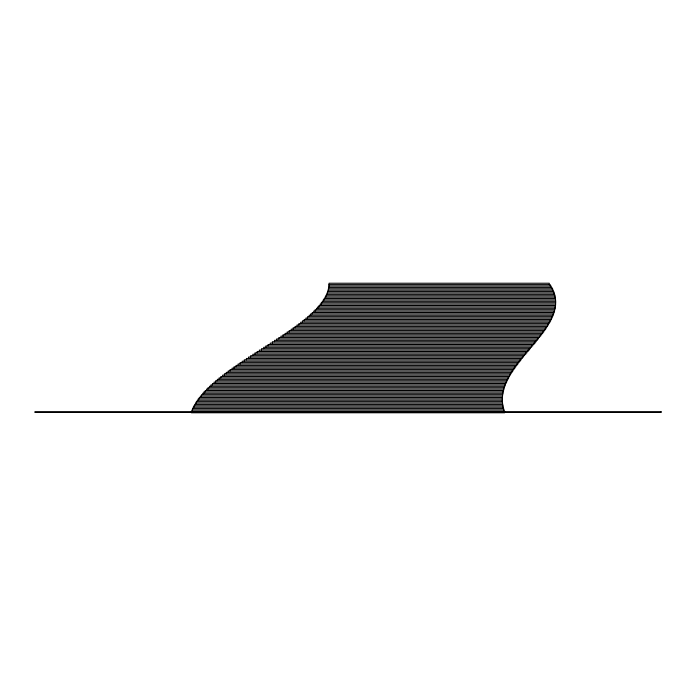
<?xml version="1.0" encoding="UTF-8"?>
<svg xmlns="http://www.w3.org/2000/svg" width="696" height="696" viewBox="0 0 696 696"><rect width="100%" height="100%" fill="white"/><g stroke="black" fill="none" stroke-linecap="round" stroke-linejoin="round"><path stroke-width="1.04" d="M328.982 284.62L550.24 284.62L550.24 286.012M555.66 301.333L322.274 301.333L322.274 302.725M555.66 302.725L321.248 302.725L321.248 304.117M323.24 301.333L323.24 299.941L555.617 299.941L555.643 304.117L320.151 304.117L320.151 305.509M502.373 398.843L198.238 398.843L198.238 400.235M502.373 400.235L197.255 400.235L197.255 401.635M555.495 299.941L555.495 298.549L324.136 298.549L324.136 299.941M555.556 304.117L555.556 305.509L318.986 305.509L318.986 306.91M555.312 298.549L555.312 297.157L324.962 297.157L324.962 298.549M555.399 305.509L555.399 306.91L317.759 306.91L317.759 308.302M555.19 306.91L555.19 308.302L316.48 308.302L316.48 309.694M555.051 297.157L555.051 295.765L325.711 295.765L325.711 297.157M554.912 308.302L554.912 309.694L315.131 309.694L315.131 311.086M554.721 295.765L554.721 294.365L326.389 294.365L326.389 295.765M554.582 309.694L554.582 311.086L313.731 311.086L313.731 312.478M554.312 294.365L554.312 292.973L326.99 292.973L326.99 294.365M554.19 311.086L554.19 312.478L312.278 312.478L312.278 313.87M553.833 292.973L553.833 291.58L327.52 291.58L327.52 292.973M553.738 312.478L553.738 313.87L310.764 313.87L310.764 315.262M553.277 291.58L553.277 290.189L327.973 290.189L327.973 291.58M553.242 313.87L553.242 315.262L309.198 315.262L309.198 316.654M552.685 315.262L552.685 316.654L307.589 316.654L307.589 318.046M552.633 290.189L552.633 288.796L328.347 288.796L328.347 290.189M552.085 316.654L552.085 318.046L305.927 318.046L305.927 319.447M551.919 288.796L551.919 287.405L328.634 287.405L328.634 288.796M551.441 318.046L551.441 319.447L304.222 319.447L304.222 320.839M551.119 287.405L551.119 286.012L328.851 286.012L328.851 287.405M550.745 319.447L550.745 320.839L302.473 320.839L302.473 322.231M550.005 320.839L550.005 322.231L300.681 322.231L300.681 323.623M549.274 284.62L549.274 283.228L329.025 283.228L328.982 286.012M549.222 322.231L549.222 323.623L298.845 323.623L298.845 325.015M548.396 323.623L548.396 325.015L296.983 325.015L296.983 326.407M547.543 325.015L547.543 326.407L295.078 326.407L295.078 327.799M546.647 326.407L546.647 327.799L293.138 327.799L293.138 329.191M545.716 327.799L545.716 329.191L291.163 329.191L291.163 330.591M544.759 329.191L544.759 330.591L289.171 330.591L289.171 331.983M543.767 330.591L543.767 331.983L287.144 331.983L287.144 333.375M542.75 331.983L542.75 333.375L285.09 333.375L285.09 334.767M541.714 333.375L541.714 334.767L283.02 334.767L283.02 336.159M540.653 334.767L540.653 336.159L280.923 336.159L280.923 337.551M539.565 336.159L539.565 337.551L278.809 337.551L278.809 338.943M538.469 337.551L538.469 338.943L276.686 338.943L276.686 340.335M537.347 338.943L537.347 340.335L274.537 340.335L274.537 341.727M536.216 340.335L536.216 341.727L272.388 341.727L272.388 343.128M535.067 341.727L535.067 343.128L270.222 343.128L270.222 344.52M533.919 343.128L533.919 344.52L268.056 344.52L268.056 345.912M532.762 344.52L532.762 345.912L265.881 345.912L265.881 347.304M531.587 345.912L531.587 347.304L263.697 347.304L263.697 348.696M530.422 347.304L530.422 348.696L261.513 348.696L261.513 350.088M529.256 348.696L529.256 350.088L259.338 350.088L259.338 351.48M528.081 350.088L528.081 351.48L257.163 351.48L257.163 352.872M526.915 351.48L526.915 352.872L254.988 352.872L254.988 354.273M525.758 352.872L525.758 354.273L252.831 354.273L252.831 355.665M524.601 354.273L524.601 355.665L250.673 355.665L250.673 357.057M523.462 355.665L523.462 357.057L248.533 357.057L248.533 358.449M522.331 357.057L522.331 358.449L246.401 358.449L246.401 359.841M521.208 358.449L521.208 359.841L244.287 359.841L244.287 361.233M520.112 359.841L520.112 361.233L242.191 361.233L242.191 362.625M519.025 361.233L519.025 362.625L240.12 362.625L240.12 364.017M517.955 362.625L517.955 364.017L238.058 364.017L238.058 365.409M516.91 364.017L516.91 365.409L236.031 365.409L236.031 366.809M515.893 365.409L515.893 366.809L234.021 366.809L234.021 368.201M514.892 366.809L514.892 368.201L232.038 368.201L232.038 369.593M513.918 368.201L513.918 369.593L230.089 369.593L230.089 370.985M512.978 369.593L512.978 370.985L228.166 370.985L228.166 372.377M512.065 370.985L512.065 372.377L226.278 372.377L226.278 373.769M511.186 372.377L511.186 373.769L224.416 373.769L224.416 375.161M510.342 373.769L510.342 375.161L222.598 375.161L222.598 376.553M509.524 375.161L509.524 376.553L220.806 376.553L220.806 377.954M508.75 376.553L508.75 377.954L219.057 377.954L219.057 379.346M508.01 377.954L508.01 379.346L217.352 379.346L217.352 380.738M507.314 379.346L507.314 380.738L215.682 380.738L215.682 382.13M506.653 380.738L506.653 382.13L214.055 382.13L214.055 383.522M506.044 382.13L506.044 383.522L212.471 383.522L212.471 384.914M505.47 383.522L505.47 384.914L210.94 384.914L210.94 386.306M504.939 384.914L504.939 386.306L209.444 386.306L209.444 387.698M504.461 386.306L504.461 387.698L208 387.698L208 389.09M504.122 411.38L504.122 409.988L191.931 409.988L191.931 411.38M504.026 387.698L504.026 389.09L206.599 389.09L206.599 390.491M503.704 409.988L503.704 408.595L192.522 408.595L192.522 409.988M503.634 389.09L503.634 390.491L205.25 390.491L205.25 391.883M503.295 390.491L503.295 391.883L203.954 391.883L203.954 393.275M503.338 408.595L503.338 407.204L193.175 407.204L193.175 408.595M503.008 391.883L503.008 393.275L202.701 393.275L202.701 394.667M503.034 407.204L503.034 405.811L193.88 405.811L193.88 407.204M502.773 393.275L502.773 394.667L201.509 394.667L201.509 396.059M502.782 405.811L502.782 404.42L194.636 404.42L194.636 405.811M502.582 394.667L502.582 396.059L200.361 396.059L200.361 397.451M502.59 404.42L502.59 403.027L195.454 403.027L195.454 404.42M502.451 396.059L502.451 397.451L199.274 397.451L199.274 398.843M502.451 403.027L502.451 401.635L196.324 401.635L196.324 403.027M502.373 397.451L502.373 401.635M504.6 411.38L191.4 411.38L191.4 412.772L504.6 412.772L504.6 411.38M661.2 411.858L34.8 411.858L34.8 412.302L661.2 412.302L661.2 411.858"/></g></svg>
